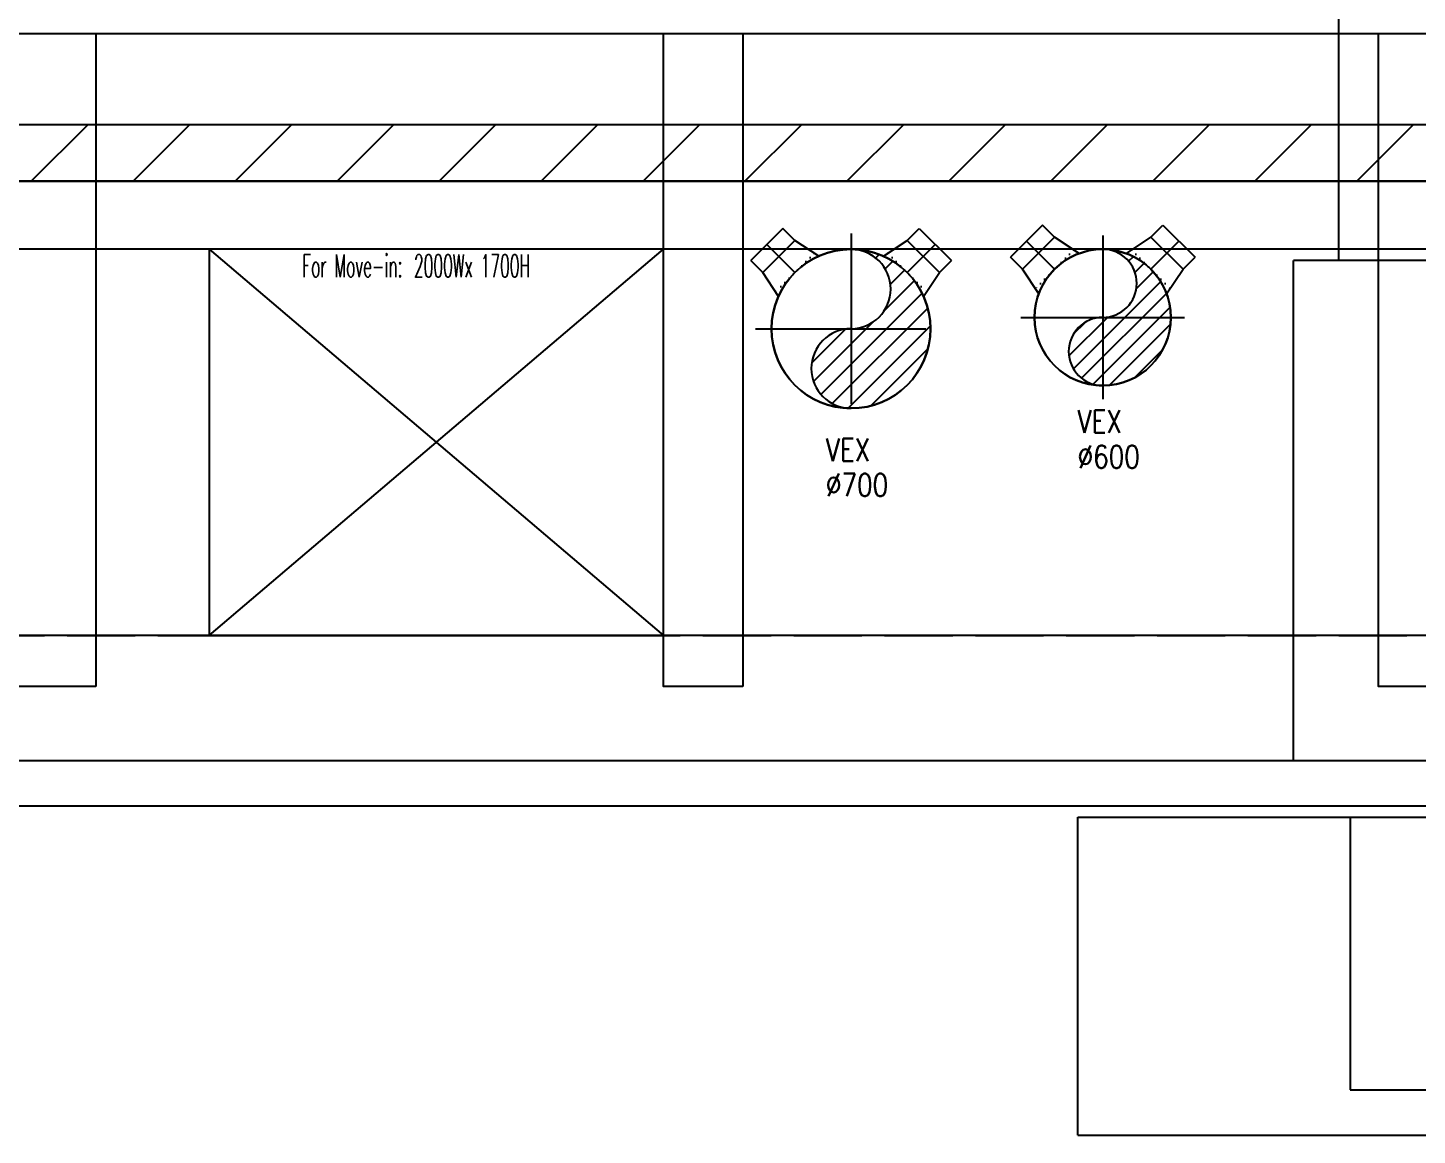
# Model space of a CAD drawing. Extents: x -18489 to 195597, y -1599 to 112111.
# Drawn here: x 13308 to 13920, y 26101 to 26588 of the extents above; entities that cross this region are included whole.
import ezdxf
from ezdxf.enums import TextEntityAlignment as Align
from ezdxf.xclip import XClip

# ---------------------------------------------------------------- set-up
doc = ezdxf.new("R2010")
doc.units = 0
doc.header["$LTSCALE"] = 100
doc.header["$XCLIPFRAME"] = 2
for name, pattern in [('188K-SM-07-F10-MECH-CR PIPE-Y2257103$0$AP6A-SM-08-FR1-001-A_AAS 210916$0$CENTER', [50.8, 31.75, -6.35, 6.35, -6.35]), ('188K-SM-07-F10-MECH-CR PIPE-Y2257103$0$AP6A-SM-08-FR1-001-A_AAS 210916$0$DOT', [0.25, 0, -0.25]), ('188K-SM-07-F10-MECH-CR PIPE-Y2257103$0$CENTER2', [1.125, 0.75, -0.125, 0.125, -0.125]), ('188K-SM-07-F10-MECH-CR PIPE-Y2257103$0$X-S-FAB_SL ALL$0$HIDDEN', [0.4, 0.3, -0.1])]:
    doc.linetypes.add(name, pattern=pattern)
for name, color, linetype in [('188K-SM-07-F10-MECH-CR PIPE-Y2257103$0$0-CF-AAS-VEX', 6, 'Continuous'), ('188K-SM-07-F10-MECH-CR PIPE-Y2257103$0$0-FIRE', 1, 'Continuous'), ('188K-SM-07-F10-MECH-CR PIPE-Y2257103$0$0-hookupzoom', 4, 'Continuous'), ('188K-SM-07-F10-MECH-CR PIPE-Y2257103$0$AP6A-SM-08-FR1-001-A_AAS 210916$0$0-Block Center-Line', 1, '188K-SM-07-F10-MECH-CR PIPE-Y2257103$0$AP6A-SM-08-FR1-001-A_AAS 210916$0$CENTER'), ('188K-SM-07-F10-MECH-CR PIPE-Y2257103$0$AP6A-SM-08-FR1-001-A_AAS 210916$0$0-Block Support-Line', 7, '188K-SM-07-F10-MECH-CR PIPE-Y2257103$0$AP6A-SM-08-FR1-001-A_AAS 210916$0$DOT'), ('188K-SM-07-F10-MECH-CR PIPE-Y2257103$0$Block Center-Line', 1, '188K-SM-07-F10-MECH-CR PIPE-Y2257103$0$CENTER2'), ('188K-SM-07-F10-MECH-CR PIPE-Y2257103$0$X-S-FAB_SL ALL$0$ASP_1', 1, 'Continuous'), ('188K-SM-07-F10-MECH-CR PIPE-Y2257103$0$X-S-FAB_SL ALL$0$ASP_8', 8, 'Continuous'), ('188K-SM-07-F10-MECH-CR PIPE-Y2257103$0$X-S-FAB_SL ALL$0$BEAM-S', 2, 'Continuous'), ('188K-SM-07-F10-MECH-CR PIPE-Y2257103$0$X-S-FAB_SL ALL$0$HID', 5, '188K-SM-07-F10-MECH-CR PIPE-Y2257103$0$X-S-FAB_SL ALL$0$HIDDEN')]:
    doc.layers.add(name, color=color, linetype=linetype)
doc.styles.add('188K-SM-07-F10-MECH-CR PIPE-Y2257103$0$T0', font='simplex.shx', dxfattribs={"width": 0.8, "bigfont": 'chineset.shx'})
doc.styles.add('188K-SM-07-F10-MECH-CR PIPE-Y2257103$0$XCL-SEC 7-HVAC-PIPING-P-T13007$0$LK-TXT2-E', font='romans.shx', dxfattribs={"width": 0.8, "bigfont": 'chineset.shx'})

# ---------------------------------------------------------------- blocks, each defined once
blk = doc.blocks.new('*U1976')
for p, q in [((-100, 400), (-100, 475)), ((-100, 475), (100, 475)), ((100, 400), (100, 475)), ((-125.4, 272.5), (-100, 400)), ((-100, 400), (100, 400)), ((125.4, 272.5), (100, 400))]:
    blk.add_line(p, q)
blk.add_circle((0, 0), 300)
at = {"layer": '188K-SM-07-F10-MECH-CR PIPE-Y2257103$0$AP6A-SM-08-FR1-001-A_AAS 210916$0$0-Block Center-Line'}
blk.add_line((0, 300), (0, 475), dxfattribs=at)
at = {"layer": '188K-SM-07-F10-MECH-CR PIPE-Y2257103$0$AP6A-SM-08-FR1-001-A_AAS 210916$0$0-Block Support-Line'}
blk.add_line((-119.9, 300), (119.9, 300), dxfattribs=at)
blk = doc.blocks.new('*U1975')
for p, q in [((-100, 400), (-100, 475)), ((-100, 475), (100, 475)), ((100, 400), (100, 475)), ((-125.4, 272.5), (-100, 400)), ((-100, 400), (100, 400)), ((125.4, 272.5), (100, 400))]:
    blk.add_line(p, q)
blk.add_circle((0, 0), 300)
at = {"layer": '188K-SM-07-F10-MECH-CR PIPE-Y2257103$0$AP6A-SM-08-FR1-001-A_AAS 210916$0$0-Block Center-Line'}
blk.add_line((0, 300), (0, 475), dxfattribs=at)
at = {"layer": '188K-SM-07-F10-MECH-CR PIPE-Y2257103$0$AP6A-SM-08-FR1-001-A_AAS 210916$0$0-Block Support-Line'}
blk.add_line((-119.9, 300), (119.9, 300), dxfattribs=at)
blk = doc.blocks.new('*U1977')
h = blk.add_hatch()
h.set_pattern_fill('ANSI31', color=256, scale=1.7143, style=0)
h.paths.add_polyline_path([(0, 0, 1), (0, 30, 0.414214), (-30, 0, 0.414214), (0, -30, -1)])
blk.add_circle((0, 0), 30)
for centre, start, end in [((0, 15), 270, 90), ((0, -15), 90, 270)]:
    blk.add_arc(centre, 15, start, end)
at = {"layer": '188K-SM-07-F10-MECH-CR PIPE-Y2257103$0$Block Center-Line'}
for p, q in [((0, -36), (0, 36)), ((36, 0), (-36, 0))]:
    blk.add_line(p, q, dxfattribs=at)
blk = doc.blocks.new('*U1953')
at = {"color": 241}
blk.add_lwpolyline([(17.5, 50), (-17.5, 50), (-17.5, 337.5), (17.5, 337.5)], close=True, dxfattribs=at)
blk = doc.blocks.new('188K-SM-07-F10-MECH-CR PIPE-Y2257103$0$X-S-FAB_SL ALL')
at = {"color": 241}
for p, q in [((-2628.521, -72748.977), (19076.479, -72748.977)), ((-2628.521, -72788.977), (19076.479, -72788.977))]:
    blk.add_line(p, q, dxfattribs=at)
at = {"layer": '188K-SM-07-F10-MECH-CR PIPE-Y2257103$0$X-S-FAB_SL ALL$0$ASP_1'}
for p, q in [((6596.479, -73068.977), (12198.979, -73068.977)), ((6596.479, -73088.977), (12223.979, -73088.977)), ((9416.479, -73093.977), (9416.479, -73213.977)), ((9416.479, -73093.977), (9476.479, -73093.977)), ((9416.479, -73213.977), (9476.479, -73213.977))]:
    blk.add_line(p, q, dxfattribs=at)
at = {"layer": '188K-SM-07-F10-MECH-CR PIPE-Y2257103$0$X-S-FAB_SL ALL$0$ASP_8'}
for p, q in [((9411.479, -72848.977), (9411.479, -71981.477)), ((9391.479, -73068.977), (9391.479, -72848.977)), ((9501.479, -72848.977), (9391.479, -72848.977)), ((9296.479, -73233.977), (9296.479, -73093.977)), ((9296.479, -73093.977), (9416.479, -73093.977)), ((9296.479, -73233.977), (9596.479, -73233.977))]:
    blk.add_line(p, q, dxfattribs=at)
at = {"layer": '188K-SM-07-F10-MECH-CR PIPE-Y2257103$0$X-S-FAB_SL ALL$0$HID'}
blk.add_line((-2628.521, -73013.977), (19076.479, -73013.977), dxfattribs=at)
at = {"layer": '188K-SM-07-F10-MECH-CR PIPE-Y2257103$0$X-S-FAB_SL ALL$0$BEAM-S'}
for p in [(8846.579, -73086.477), (9131.579, -73086.477), (9446.479, -73086.477)]:
    blk.add_blockref('*U1953', p, dxfattribs=at)
blk = doc.blocks.new('*U1979')
for p, q in [((-100, 450), (-100, 525)), ((-100, 525), (100, 525)), ((100, 450), (100, 525)), ((-125.4, 326.8), (-100, 450)), ((-100, 450), (100, 450)), ((125.4, 326.8), (100, 450))]:
    blk.add_line(p, q)
blk.add_circle((0, 0), 350)
at = {"layer": '188K-SM-07-F10-MECH-CR PIPE-Y2257103$0$AP6A-SM-08-FR1-001-A_AAS 210916$0$0-Block Center-Line'}
blk.add_line((0, 350), (0, 525), dxfattribs=at)
at = {"layer": '188K-SM-07-F10-MECH-CR PIPE-Y2257103$0$AP6A-SM-08-FR1-001-A_AAS 210916$0$0-Block Support-Line'}
blk.add_line((-120.6, 350), (120.6, 350), dxfattribs=at)
blk = doc.blocks.new('*U1978')
for p, q in [((-100, 450), (-100, 525)), ((-100, 525), (100, 525)), ((100, 450), (100, 525)), ((-125.4, 326.8), (-100, 450)), ((-100, 450), (100, 450)), ((125.4, 326.8), (100, 450))]:
    blk.add_line(p, q)
blk.add_circle((0, 0), 350)
at = {"layer": '188K-SM-07-F10-MECH-CR PIPE-Y2257103$0$AP6A-SM-08-FR1-001-A_AAS 210916$0$0-Block Center-Line'}
blk.add_line((0, 350), (0, 525), dxfattribs=at)
at = {"layer": '188K-SM-07-F10-MECH-CR PIPE-Y2257103$0$AP6A-SM-08-FR1-001-A_AAS 210916$0$0-Block Support-Line'}
blk.add_line((-120.6, 350), (120.6, 350), dxfattribs=at)
blk = doc.blocks.new('*U1980')
h = blk.add_hatch()
h.set_pattern_fill('ANSI31', color=256, scale=2, style=0)
h.paths.add_polyline_path([(0, 0, 1), (0, 35, 0.414214), (-35, 0, 0.414214), (0, -35, -1)])
blk.add_circle((0, 0), 35)
for centre, start, end in [((0, 17.5), 270, 90), ((0, -17.5), 90, 270)]:
    blk.add_arc(centre, 17.5, start, end)
at = {"layer": '188K-SM-07-F10-MECH-CR PIPE-Y2257103$0$Block Center-Line'}
for p, q in [((0, -42), (0, 42)), ((42, 0), (-42, 0))]:
    blk.add_line(p, q, dxfattribs=at)
blk = doc.blocks.new('188K-SM-07-F10-MECH-CR PIPE-Y2257103')
at = {"layer": '188K-SM-07-F10-MECH-CR PIPE-Y2257103$0$0-FIRE'}
h = blk.add_hatch(dxfattribs=at)
h.set_pattern_fill('ANSI31', color=256, scale=10)
h.set_pattern_definition([(45, (0, 99332.263), (-22.45064, 22.45064), [])])
h.paths.add_polyline_path([(23550, 26520.786), (1845, 26520.786), (1845, 26545.786), (23550, 26545.786)])
blk.add_line((23502.5, 26320.786), (1845, 26320.786))
blk.add_lwpolyline([(23550, 26520.786), (1845, 26520.786), (1845, 26545.786), (23550, 26545.786)], close=True, dxfattribs=at)
at = {"layer": '188K-SM-07-F10-MECH-CR PIPE-Y2257103$0$0-hookupzoom'}
blk.add_lwpolyline([(23550, 26490.786), (1845, 26490.786), (1845, 26520.786), (23550, 26520.786)], close=True, dxfattribs=at)
at = {"layer": '188K-SM-07-F10-MECH-CR PIPE-Y2257103$0$0-CF-AAS-VEX', "yscale": 0.1, "zscale": 0.1}
for name, xscale, rotation in [('*U1976', -0.1, 45), ('*U1975', 0.1, 315)]:
    blk.add_blockref(name, (13781.033, 26460.786), dxfattribs=dict(at, xscale=xscale, rotation=rotation))
at = {"layer": '188K-SM-07-F10-MECH-CR PIPE-Y2257103$0$0-CF-AAS-VEX', "rotation": 180}
blk.add_blockref('*U1977', (13781.033, 26460.786), dxfattribs=at)
at = {"layer": '188K-SM-07-F10-MECH-CR PIPE-Y2257103$0$0-CF-AAS-VEX', "style": '188K-SM-07-F10-MECH-CR PIPE-Y2257103$0$T0', "width": 0.8}
for s, p in [('VEX', (13769.975, 26414.974)), ('%%C600', (13769.975, 26399.452))]:
    blk.add_text(s, height=10, dxfattribs=at).set_placement(p, align=Align.MIDDLE_LEFT)
ref = blk.add_blockref('188K-SM-07-F10-MECH-CR PIPE-Y2257103$0$X-S-FAB_SL ALL', (4473.521, 99334.763))
XClip(ref).set_block_clipping_path([(-7553.4648570136, -75341.9369645483), (24026.2025623869, -67725.7696244382)])
at = {"layer": '188K-SM-07-F10-MECH-CR PIPE-Y2257103$0$0-hookupzoom'}
for p, q in [((13387.6, 26490.786), (13587.6, 26320.786)), ((13387.6, 26320.786), (13587.6, 26490.786))]:
    blk.add_line(p, q, dxfattribs=at)
blk.add_lwpolyline([(13387.6, 26320.786), (13587.6, 26320.786), (13587.6, 26490.786), (13387.6, 26490.786)], close=True, dxfattribs=at)
at = {"layer": '188K-SM-07-F10-MECH-CR PIPE-Y2257103$0$0-CF-AAS-VEX', "yscale": 0.1, "zscale": 0.1}
for name, xscale, rotation in [('*U1979', -0.1, 45), ('*U1978', 0.1, 315)]:
    blk.add_blockref(name, (13670.193, 26455.786), dxfattribs=dict(at, xscale=xscale, rotation=rotation))
at = {"layer": '188K-SM-07-F10-MECH-CR PIPE-Y2257103$0$0-CF-AAS-VEX', "rotation": 180}
blk.add_blockref('*U1980', (13670.193, 26455.786), dxfattribs=at)
at = {"layer": '188K-SM-07-F10-MECH-CR PIPE-Y2257103$0$0-CF-AAS-VEX', "style": '188K-SM-07-F10-MECH-CR PIPE-Y2257103$0$T0', "width": 0.8}
for s, p in [('VEX', (13659.134, 26402.553)), ('%%C700', (13659.134, 26387.031))]:
    blk.add_text(s, height=10, dxfattribs=at).set_placement(p, align=Align.MIDDLE_LEFT)
at = {"layer": '188K-SM-07-F10-MECH-CR PIPE-Y2257103$0$0-hookupzoom', "style": '188K-SM-07-F10-MECH-CR PIPE-Y2257103$0$XCL-SEC 7-HVAC-PIPING-P-T13007$0$LK-TXT2-E', "width": 0.5}
blk.add_text('For Move-in:\u30002000Wx 1700H', height=10, dxfattribs=at).set_placement((13428.562, 26483.47, 0), align=Align.MIDDLE_LEFT)

msp = doc.modelspace()

# ---------------------------------------------------------------- block references
msp.add_blockref('188K-SM-07-F10-MECH-CR PIPE-Y2257103', (0, 0))

doc.saveas('drawing.dxf')
